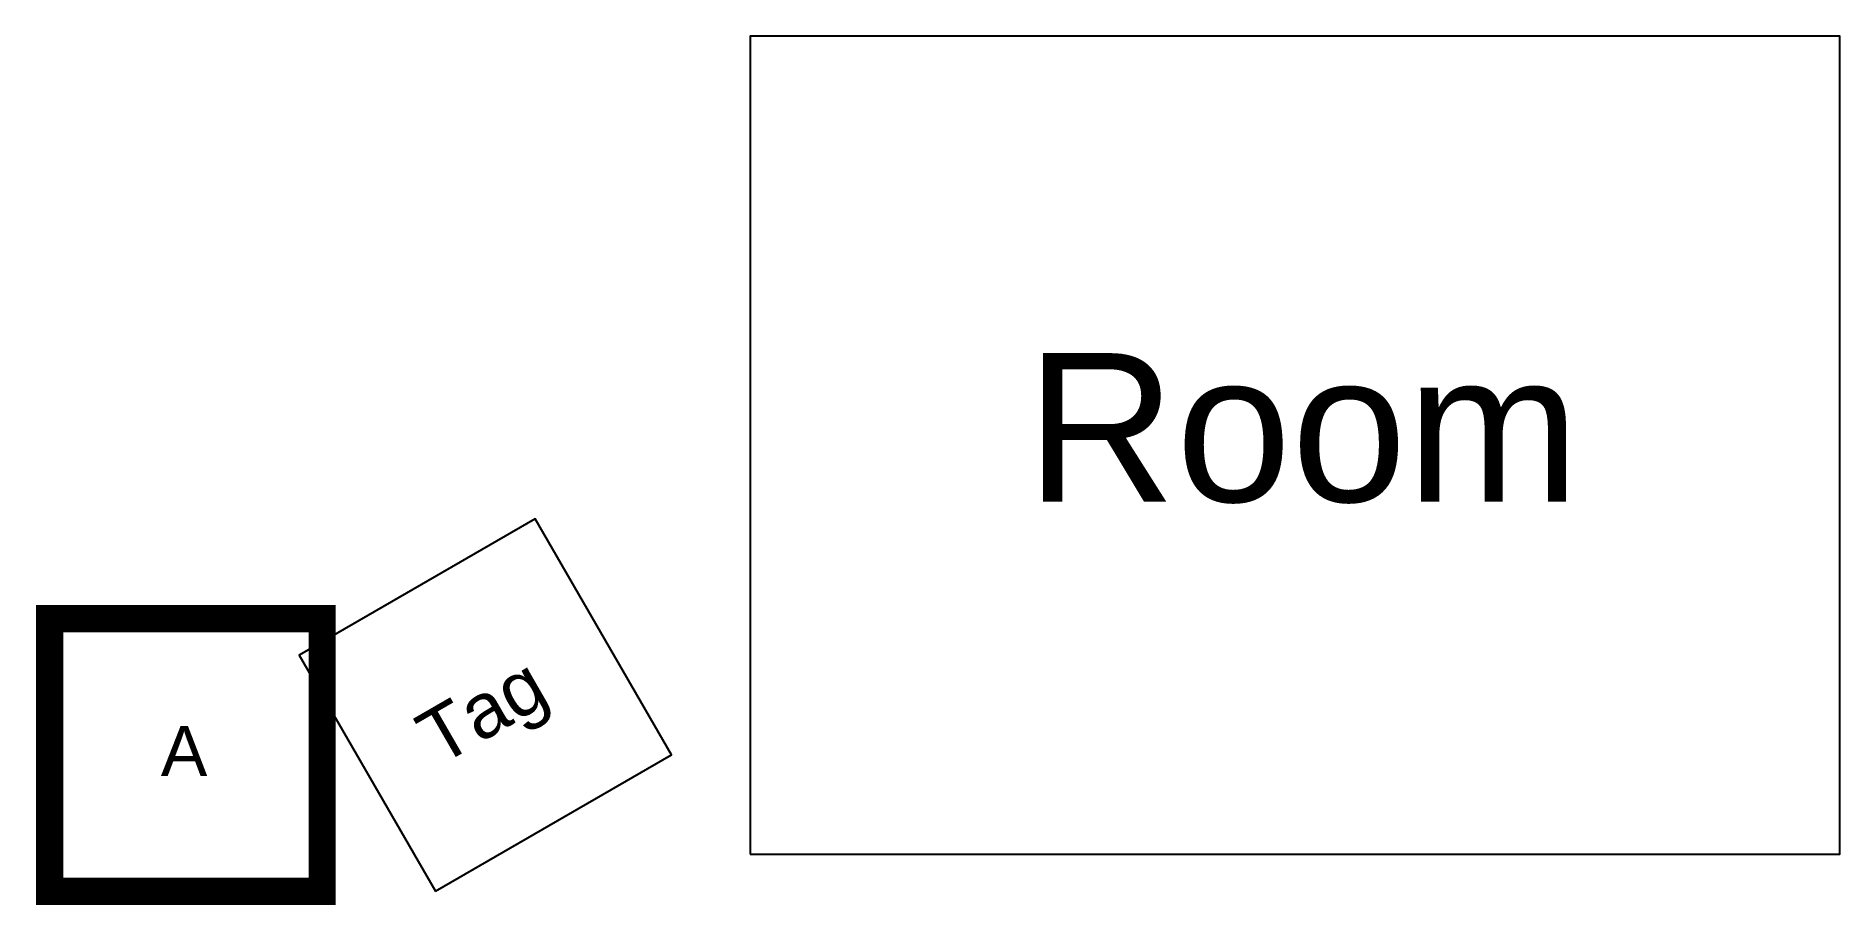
# Model space of a CAD drawing. Extents: x -0.05 to 6.57, y -0.05 to 3.14.
import ezdxf

# ---------------------------------------------------------------- set-up
doc = ezdxf.new("R2010")
doc.units = 0
doc.header["$MEASUREMENT"] = 0
doc.layers.get('0').update_dxf_attribs({"linetype": 'CONTINUOUS'})
doc.layers.add('one', color=1, linetype='CONTINUOUS')
doc.styles.get("Standard").update_dxf_attribs({"font": 'arial.ttf'})

# ---------------------------------------------------------------- blocks, each defined once
blk = doc.blocks.new('block')
blk.add_lwpolyline([(0, 0), (1, 0), (1, 1), (0, 1)], close=True)
blk.add_attdef('TAG', (0.2384, 0.3891), '', height=0.2)

msp = doc.modelspace()

# ---------------------------------------------------------------- linework, layer by layer
at = {"const_width": 0.1}
msp.add_lwpolyline([(0, 0), (1, 0), (1, 1), (0, 1)], close=True, dxfattribs=at)
at = {"layer": 'one'}
msp.add_lwpolyline([(2.5712, 0.1364), (6.5712, 0.1364), (6.5712, 3.1364), (2.5712, 3.1364)], close=True, dxfattribs=at)

# ---------------------------------------------------------------- block references
at = {"layer": 'one', "rotation": 30}
msp.add_blockref('block', (1.4161, 0), dxfattribs=at).add_auto_attribs({'TAG': 'Tag'})

# ---------------------------------------------------------------- texts
msp.add_text('A', height=0.1836).set_placement((0.4078, 0.4224))
at = {"layer": 'one'}
msp.add_text('Room', height=0.5453, dxfattribs=at).set_placement((3.584, 1.4285))

doc.saveas('drawing.dxf')
